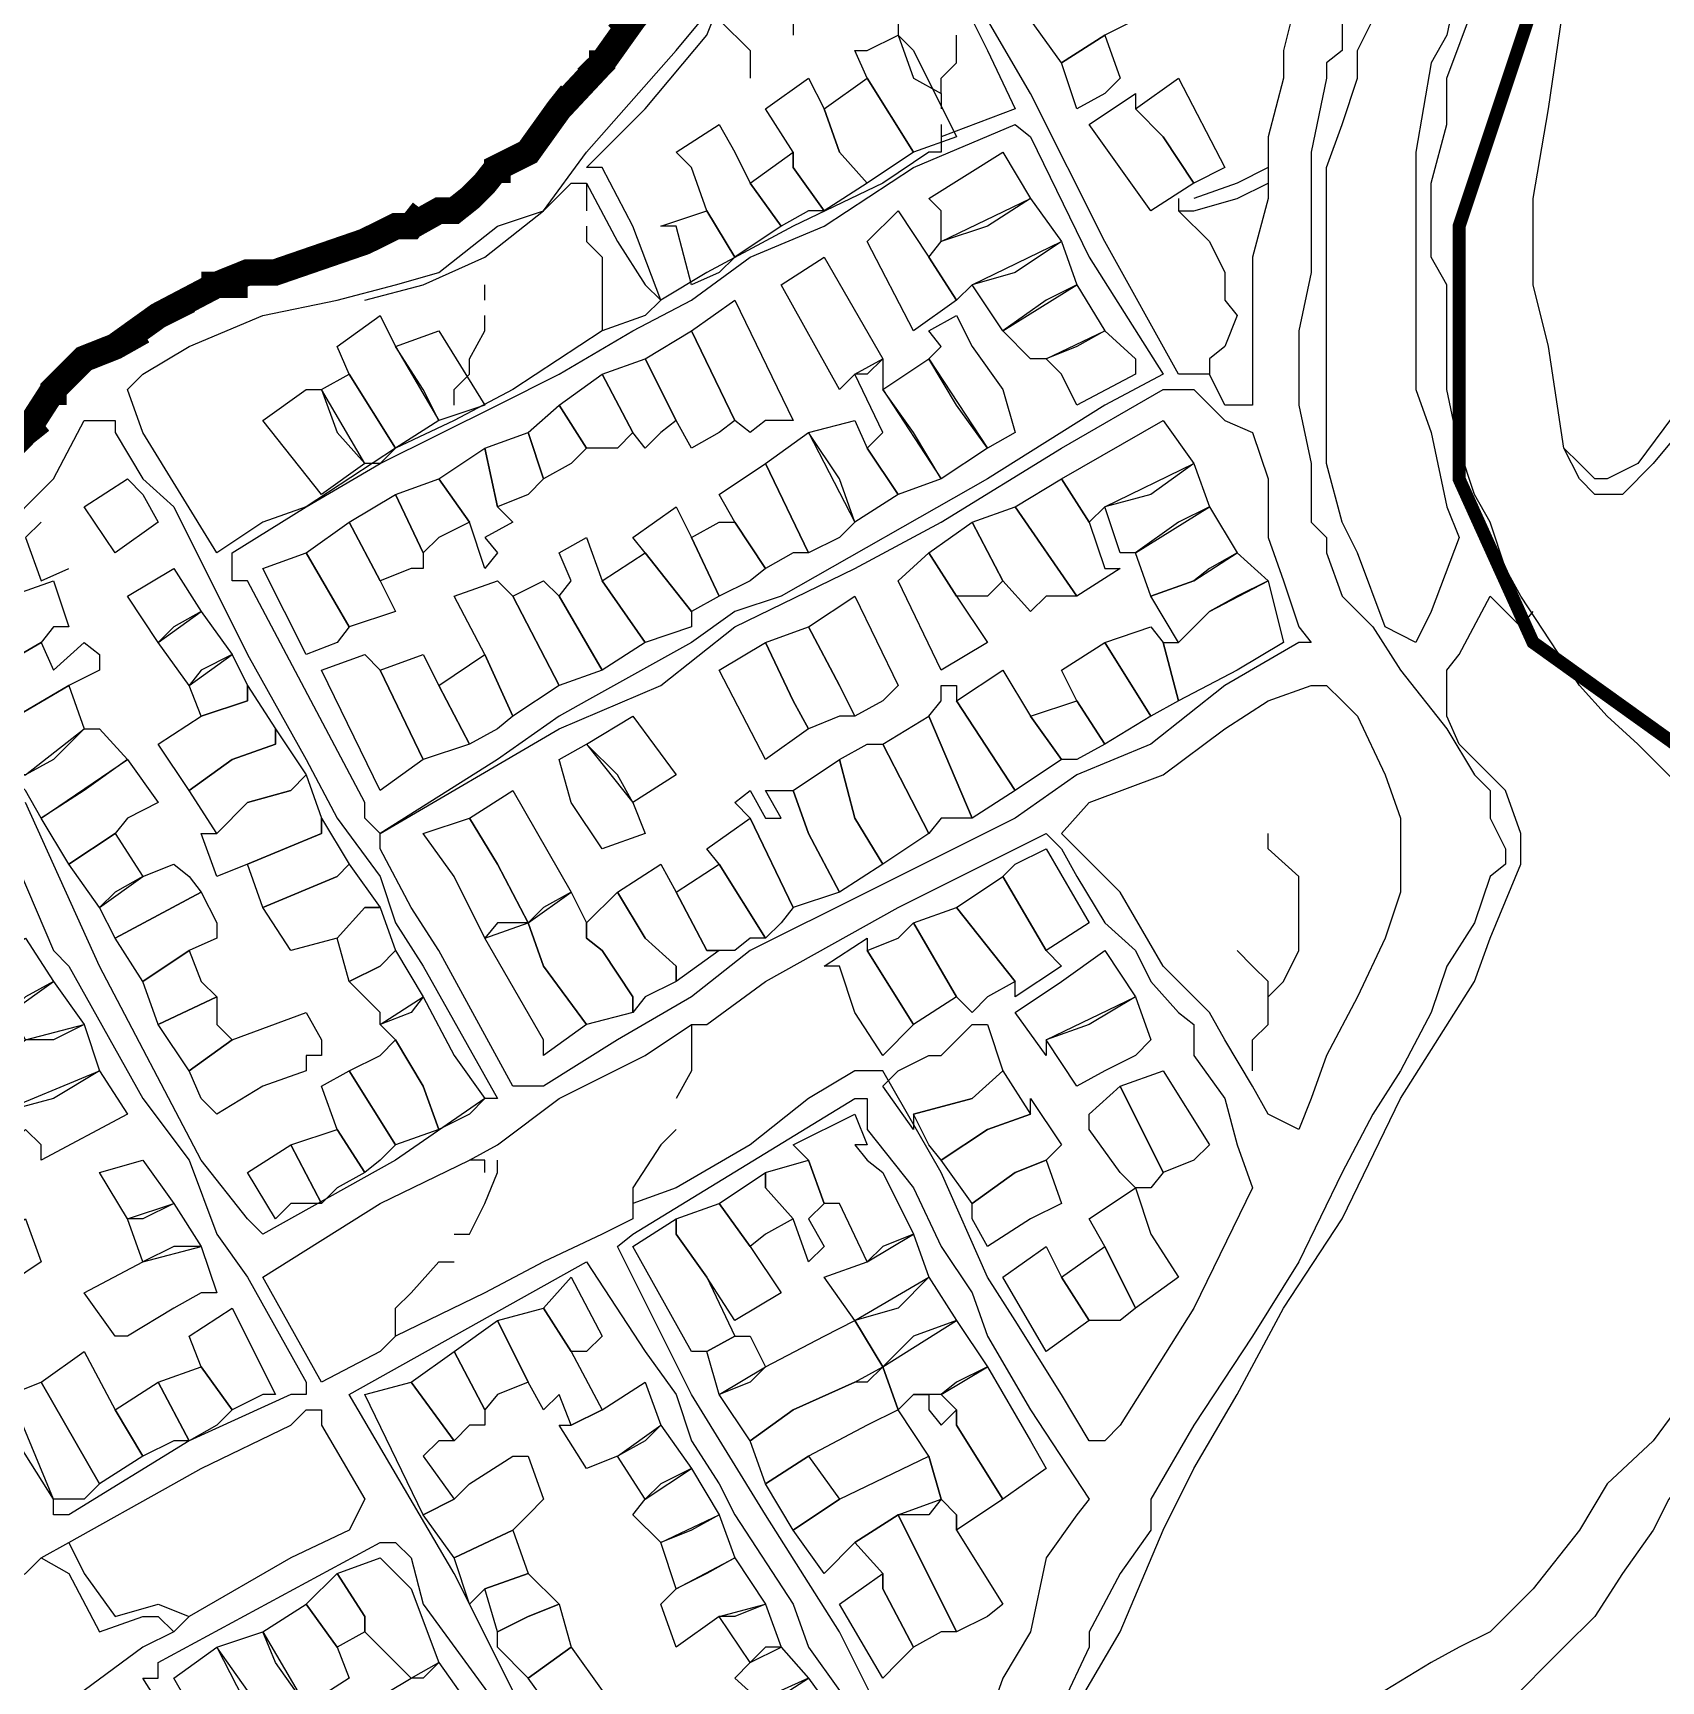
# Model space of a CAD drawing. Header units: millimetres. Extents: x -3588 to 75209, y -3737 to 38254.
# Drawn here: x 27689.1 to 27838.2, y 4965.9 to 5116.8 of the extents above; entities that cross this region are included whole.
import ezdxf

# ---------------------------------------------------------------- set-up
doc = ezdxf.new("R2010")
doc.units = ezdxf.units.MM
doc.layers.add('P', color=253, linetype='Continuous')

msp = doc.modelspace()

# ---------------------------------------------------------------- linework, layer by layer
at = {"layer": 'P'}
for points in [[(27818.612, 5108.424), (27818.612, 5112.665), (27821.141, 5119.434), (27823.973, 5124.812), (27826.502, 5131.581), (27829.335, 5136.942), (27830.743, 5141.183), (27832.151, 5143.712), (27833.288, 5147.953), (27834.696, 5153.314), (27834.696, 5157.267), (27834.696, 5160.084), (27834.696, 5165.461), (27834.696, 5170.822), (27834.696, 5177.592), (27834.696, 5180.409), (27834.696, 5182.953), (27833.288, 5182.953), (27827.926, 5182.953), (27826.502, 5182.953), (27825.382, 5181.833), (27825.382, 5180.409), (27826.502, 5168.278), (27826.502, 5162.628)], [(27827.926, 5109.848), (27829.335, 5119.434), (27830.743, 5124.812), (27833.288, 5131.581), (27836.104, 5138.351), (27840.057, 5145.136), (27844.298, 5150.498)], [(27751.989, 5119.434), (27754.805, 5121.979), (27760.167, 5128.749), (27761.591, 5130.173), (27760.167, 5124.812), (27758.758, 5119.434), (27758.758, 5116.618)], [(27775.13, 5118.026), (27776.538, 5115.209), (27779.083, 5109.848), (27772.313, 5107.304), (27772.313, 5105.895), (27771.177, 5105.895), (27766.952, 5103.063), (27758.758, 5099.11), (27750.852, 5094.885), (27746.628, 5092.34), (27745.203, 5090.932), (27741.266, 5089.523), (27733.072, 5084.162), (27727.711, 5081.33), (27722.35, 5078.785), (27714.156, 5073.424), (27710.203, 5072.015), (27705.978, 5069.199), (27699.193, 5080.209), (27697.784, 5084.162), (27699.193, 5085.571), (27703.433, 5088.099), (27710.203, 5090.932), (27716.989, 5092.34), (27722.35, 5093.748), (27726.303, 5094.885), (27731.664, 5099.11), (27735.889, 5100.534), (27739.842, 5105.895), (27748.036, 5115.209), (27754.805, 5123.387)], [(27805.057, 5120.859), (27803.649, 5115.209), (27803.649, 5112.665), (27802.24, 5107.304), (27802.24, 5104.487), (27802.24, 5103.063), (27802.24, 5101.654), (27800.816, 5096.293), (27800.816, 5090.932), (27800.816, 5086.979), (27800.816, 5082.738), (27798.287, 5082.738), (27796.863, 5085.571), (27794.047, 5085.571), (27787.277, 5097.701), (27780.491, 5111.256), (27776.538, 5118.026)], [(27790.094, 5118.026), (27787.277, 5116.618), (27783.324, 5114.073), (27780.491, 5118.026), (27785.853, 5120.859), (27788.685, 5121.979), (27791.502, 5119.434), (27790.094, 5118.026)], [(27819.732, 5121.979), (27818.612, 5116.618), (27817.188, 5114.073), (27815.78, 5105.895), (27815.78, 5094.885), (27815.78, 5090.932), (27815.78, 5084.162), (27817.188, 5080.209), (27818.612, 5073.424), (27819.732, 5070.607)], [(27746.628, 5092.34), (27744.083, 5099.11), (27741.266, 5104.487), (27739.842, 5104.487), (27745.203, 5109.848), (27750.852, 5116.618), (27751.989, 5119.434)], [(27809.01, 5119.434), (27809.01, 5115.209)], [(27744.083, 5118.026), (27741.266, 5114.073), (27737.313, 5109.848)], [(27751.989, 5118.026), (27754.805, 5115.209), (27754.805, 5114.073), (27754.805, 5112.665)], [(27768.361, 5118.026), (27768.361, 5116.618), (27769.769, 5112.665), (27772.313, 5111.256)], [(27819.732, 5070.607), (27817.188, 5063.837), (27815.78, 5061.005), (27812.963, 5062.413), (27810.418, 5069.199), (27809.01, 5072.015), (27807.602, 5077.377), (27807.602, 5082.738), (27807.602, 5090.932), (27807.602, 5097.701), (27807.602, 5104.487), (27809.01, 5108.424), (27810.418, 5112.665), (27810.418, 5115.209), (27811.827, 5118.026)], [(27765.528, 5115.209), (27768.361, 5116.618), (27769.769, 5115.209), (27773.722, 5107.304), (27769.769, 5105.895), (27765.528, 5112.665), (27764.408, 5115.209), (27765.528, 5115.209)], [(27772.313, 5111.256), (27772.313, 5112.665), (27773.722, 5114.073), (27773.722, 5116.618)], [(27787.277, 5111.256), (27784.732, 5109.848), (27783.324, 5114.073), (27787.277, 5116.618), (27788.685, 5112.665), (27787.277, 5111.256)], [(27809.01, 5115.209), (27807.602, 5114.073), (27807.602, 5112.665)], [(27762.999, 5105.895), (27765.528, 5103.063), (27761.591, 5100.534), (27758.758, 5104.487), (27758.758, 5105.895), (27756.214, 5109.848), (27760.167, 5112.665), (27761.591, 5109.848), (27762.999, 5105.895)], [(27762.999, 5105.895), (27761.591, 5109.848), (27765.528, 5112.665), (27769.769, 5105.895), (27765.528, 5103.063), (27762.999, 5105.895)], [(27792.638, 5107.304), (27790.094, 5109.848), (27794.047, 5112.665), (27798.287, 5104.487), (27795.455, 5103.063), (27792.638, 5107.304)], [(27807.602, 5112.665), (27806.177, 5105.895)], [(27772.313, 5111.256), (27772.313, 5109.848)], [(27792.638, 5107.304), (27795.455, 5103.063), (27791.502, 5100.534), (27785.853, 5108.424), (27790.094, 5111.256), (27790.094, 5109.848), (27792.638, 5107.304)], [(27737.313, 5109.848), (27734.481, 5105.895), (27731.664, 5104.487), (27730.528, 5103.063)], [(27826.502, 5101.654), (27827.926, 5109.848)], [(27780.491, 5107.304), (27785.853, 5096.293), (27792.638, 5085.571), (27787.277, 5082.738), (27776.538, 5075.968), (27757.638, 5065.246), (27753.397, 5063.837), (27749.444, 5061.005), (27739.842, 5055.644), (27737.313, 5054.235), (27731.664, 5050.282), (27720.942, 5043.513), (27719.517, 5044.921), (27719.517, 5046.329), (27708.795, 5066.654), (27707.386, 5066.654), (27707.386, 5067.774), (27707.386, 5069.199), (27714.156, 5073.424), (27720.942, 5077.377), (27731.664, 5082.738), (27737.313, 5085.571), (27744.083, 5089.523), (27749.444, 5092.34), (27754.805, 5096.293), (27761.591, 5099.11), (27769.769, 5104.487), (27779.083, 5108.424), (27780.491, 5107.304)], [(27754.805, 5103.063), (27757.638, 5099.11), (27753.397, 5096.293), (27750.852, 5100.534), (27749.444, 5104.487), (27748.036, 5105.895), (27751.989, 5108.424), (27753.397, 5105.895), (27754.805, 5103.063)], [(27772.313, 5108.424), (27772.313, 5107.304), (27772.313, 5105.895)], [(27817.188, 5096.293), (27817.188, 5099.11), (27817.188, 5103.063), (27818.612, 5108.424)], [(27760.167, 5100.534), (27757.638, 5099.11), (27754.805, 5103.063), (27758.758, 5105.895), (27758.758, 5104.487), (27761.591, 5100.534), (27760.167, 5100.534)], [(27776.538, 5099.11), (27772.313, 5097.701), (27772.313, 5099.11), (27772.313, 5100.534), (27771.177, 5101.654), (27777.963, 5105.895), (27780.491, 5101.654), (27776.538, 5099.11)], [(27806.177, 5105.895), (27806.177, 5104.487), (27806.177, 5100.534)], [(27802.24, 5104.487), (27799.408, 5103.063), (27795.455, 5101.654)], [(27719.517, 5092.34), (27724.878, 5093.748), (27730.528, 5096.293), (27735.889, 5100.534), (27738.434, 5103.063), (27739.842, 5103.063)], [(27730.528, 5103.063), (27729.119, 5101.654)], [(27739.842, 5103.063), (27739.842, 5101.654), (27739.842, 5100.534)], [(27739.842, 5103.063), (27742.675, 5097.701), (27745.203, 5093.748), (27746.628, 5092.34)], [(27794.047, 5100.534), (27795.455, 5100.534), (27799.408, 5101.654), (27802.24, 5103.063)], [(27729.119, 5101.654), (27727.711, 5100.534)], [(27779.083, 5094.885), (27775.13, 5093.748), (27773.722, 5092.34), (27771.177, 5096.293), (27772.313, 5097.701), (27780.491, 5101.654), (27783.324, 5097.701), (27779.083, 5094.885)], [(27794.047, 5101.654), (27794.047, 5100.534)], [(27829.335, 5078.785), (27827.926, 5088.099), (27826.502, 5093.748), (27826.502, 5101.654)], [(27727.711, 5100.534), (27726.303, 5100.534), (27723.758, 5099.11)], [(27751.989, 5094.885), (27749.444, 5093.748), (27748.036, 5099.11), (27746.628, 5099.11), (27750.852, 5100.534), (27753.397, 5096.293), (27751.989, 5094.885)], [(27771.177, 5096.293), (27773.722, 5092.34), (27769.769, 5089.523), (27765.528, 5097.701), (27768.361, 5100.534), (27771.177, 5096.293)], [(27794.047, 5100.534), (27796.863, 5097.701), (27798.287, 5094.885), (27798.287, 5092.34), (27799.408, 5090.932), (27798.287, 5088.099), (27796.863, 5086.979), (27796.863, 5085.571)], [(27806.177, 5100.534), (27806.177, 5094.885)], [(27723.758, 5099.11), (27722.35, 5099.11), (27719.517, 5097.701)], [(27739.842, 5099.11), (27739.842, 5097.701), (27741.266, 5096.293), (27741.266, 5094.885), (27741.266, 5092.34), (27741.266, 5089.523)], [(27719.517, 5097.701), (27711.339, 5094.885)], [(27781.916, 5092.34), (27777.963, 5089.523), (27775.13, 5093.748), (27783.324, 5097.701), (27784.732, 5093.748), (27781.916, 5092.34)], [(27765.528, 5085.571), (27764.408, 5085.571), (27762.999, 5084.162), (27757.638, 5093.748), (27761.591, 5096.293), (27766.952, 5086.979), (27765.528, 5085.571)], [(27819.732, 5078.785), (27818.612, 5084.162), (27818.612, 5093.748), (27817.188, 5096.293)], [(27705.978, 5093.748), (27700.617, 5090.932), (27696.664, 5088.099), (27693.831, 5086.979), (27691.015, 5084.162)], [(27708.795, 5094.885), (27705.978, 5093.748)], [(27711.339, 5094.885), (27708.795, 5094.885)], [(27730.528, 5092.34), (27730.528, 5093.748)], [(27784.732, 5088.099), (27781.916, 5086.979), (27780.491, 5086.979), (27777.963, 5089.523), (27784.732, 5093.748), (27787.277, 5089.523), (27784.732, 5088.099)], [(27806.177, 5094.885), (27805.057, 5089.523)], [(27756.214, 5081.33), (27754.805, 5080.209), (27753.397, 5081.33), (27749.444, 5089.523), (27753.397, 5092.34), (27758.758, 5081.33), (27756.214, 5081.33)], [(27722.35, 5088.099), (27726.303, 5081.33), (27722.35, 5078.785), (27718.109, 5085.571), (27716.989, 5088.099), (27720.942, 5090.932), (27722.35, 5088.099)], [(27727.711, 5082.738), (27727.711, 5084.162), (27729.119, 5085.571), (27729.119, 5086.979), (27730.528, 5089.523), (27730.528, 5090.932)], [(27773.722, 5082.738), (27771.177, 5086.979), (27772.313, 5088.099), (27771.177, 5089.523), (27773.722, 5090.932), (27775.13, 5088.099), (27777.963, 5084.162), (27779.083, 5080.209), (27776.538, 5078.785), (27773.722, 5082.738)], [(27724.878, 5084.162), (27722.35, 5088.099), (27726.303, 5089.523), (27730.528, 5082.738), (27726.303, 5081.33), (27724.878, 5084.162)], [(27751.989, 5080.209), (27749.444, 5078.785), (27748.036, 5081.33), (27745.203, 5086.979), (27749.444, 5089.523), (27753.397, 5081.33), (27751.989, 5080.209)], [(27783.324, 5085.571), (27781.916, 5086.979), (27787.277, 5089.523), (27790.094, 5086.979), (27790.094, 5085.571), (27784.732, 5082.738), (27783.324, 5085.571)], [(27805.057, 5089.523), (27805.057, 5086.979), (27805.057, 5082.738)], [(27746.628, 5080.209), (27745.203, 5078.785), (27744.083, 5080.209), (27741.266, 5085.571), (27745.203, 5086.979), (27748.036, 5081.33), (27746.628, 5080.209)], [(27766.952, 5084.162), (27772.313, 5075.968), (27768.361, 5074.56), (27765.528, 5078.785), (27766.952, 5080.209), (27764.408, 5085.571), (27766.952, 5086.979), (27766.952, 5084.162)], [(27769.769, 5080.209), (27766.952, 5084.162), (27771.177, 5086.979), (27776.538, 5078.785), (27772.313, 5075.968), (27769.769, 5080.209)], [(27844.298, 5086.979), (27840.057, 5082.738), (27836.104, 5077.377), (27833.288, 5075.968), (27832.151, 5075.968), (27830.743, 5077.377), (27829.335, 5078.785)], [(27720.942, 5077.377), (27719.517, 5077.377), (27715.564, 5084.162), (27718.109, 5085.571), (27722.35, 5078.785), (27720.942, 5077.377)], [(27742.675, 5078.785), (27739.842, 5078.785), (27737.313, 5082.738), (27741.266, 5085.571), (27744.083, 5080.209), (27742.675, 5078.785)], [(27844.298, 5085.571), (27837.513, 5077.377)], [(27691.015, 5084.162), (27688.47, 5080.209), (27687.062, 5078.785)], [(27716.989, 5080.209), (27719.517, 5077.377), (27715.564, 5074.56), (27710.203, 5081.33), (27714.156, 5084.162), (27715.564, 5084.162), (27716.989, 5080.209)], [(27798.287, 5081.33), (27800.816, 5080.209), (27802.24, 5075.968), (27802.24, 5070.607), (27803.649, 5066.654), (27805.057, 5062.413), (27806.177, 5061.005), (27805.057, 5061.005), (27798.287, 5057.052), (27791.502, 5051.691), (27784.732, 5048.874), (27779.083, 5044.921), (27765.528, 5038.136), (27754.805, 5032.774), (27749.444, 5028.549), (27742.675, 5024.596), (27735.889, 5020.355), (27734.481, 5020.355), (27733.072, 5020.355), (27726.303, 5032.774), (27723.758, 5036.727), (27720.942, 5042.088), (27720.942, 5043.513), (27737.313, 5053.099), (27746.628, 5057.052), (27753.397, 5062.413), (27764.408, 5067.774), (27772.313, 5072.015), (27783.324, 5078.785), (27792.638, 5084.162), (27795.455, 5084.162), (27798.287, 5081.33)], [(27738.434, 5077.377), (27735.889, 5075.968), (27734.481, 5080.209), (27737.313, 5082.738), (27739.842, 5078.785), (27738.434, 5077.377)], [(27805.057, 5082.738), (27806.177, 5077.377)], [(27685.653, 5070.607), (27691.015, 5075.968), (27693.831, 5081.33), (27695.24, 5081.33), (27696.664, 5081.33), (27696.664, 5080.209), (27699.193, 5075.968)], [(27734.481, 5074.56), (27731.664, 5073.424), (27730.528, 5078.785), (27734.481, 5080.209), (27735.889, 5075.968), (27734.481, 5074.56)], [(27762.999, 5070.607), (27760.167, 5069.199), (27756.214, 5077.377), (27760.167, 5080.209), (27764.408, 5072.015), (27762.999, 5070.607)], [(27762.999, 5075.968), (27760.167, 5080.209), (27764.408, 5081.33), (27765.528, 5078.785), (27768.361, 5074.56), (27764.408, 5072.015), (27762.999, 5075.968)], [(27791.502, 5074.56), (27787.277, 5073.424), (27785.853, 5072.015), (27783.324, 5075.968), (27792.638, 5081.33), (27795.455, 5077.377), (27791.502, 5074.56)], [(27731.664, 5073.424), (27733.072, 5072.015), (27730.528, 5070.607), (27731.664, 5069.199), (27730.528, 5067.774), (27729.119, 5072.015), (27726.303, 5075.968), (27730.528, 5078.785), (27731.664, 5073.424)], [(27822.565, 5072.015), (27821.141, 5074.56), (27819.732, 5078.785)], [(27830.743, 5075.968), (27829.335, 5078.785)], [(27758.758, 5069.199), (27756.214, 5067.774), (27753.397, 5072.015), (27751.989, 5074.56), (27756.214, 5077.377), (27760.167, 5069.199), (27758.758, 5069.199)], [(27794.047, 5072.015), (27790.094, 5069.199), (27788.685, 5069.199), (27787.277, 5073.424), (27795.455, 5077.377), (27796.863, 5073.424), (27794.047, 5072.015)], [(27806.177, 5077.377), (27806.177, 5074.56)], [(27837.513, 5077.377), (27834.696, 5074.56), (27832.151, 5074.56), (27830.743, 5075.968)], [(27699.193, 5075.968), (27702.025, 5073.424), (27708.795, 5059.885), (27714.156, 5050.282), (27716.989, 5044.921), (27720.942, 5039.56), (27722.35, 5035.319), (27724.878, 5031.366), (27731.664, 5019.235), (27730.528, 5019.235), (27722.35, 5013.586), (27710.203, 5006.8), (27708.795, 5008.225), (27704.554, 5013.586), (27695.24, 5031.366), (27688.47, 5046.329)], [(27699.193, 5074.56), (27700.617, 5072.015), (27696.664, 5069.199), (27693.831, 5073.424), (27697.784, 5075.968), (27699.193, 5074.56)], [(27726.303, 5070.607), (27724.878, 5069.199), (27722.35, 5074.56), (27726.303, 5075.968), (27729.119, 5072.015), (27726.303, 5070.607)], [(27785.853, 5072.015), (27787.277, 5067.774), (27788.685, 5067.774), (27784.732, 5065.246), (27779.083, 5073.424), (27783.324, 5075.968), (27785.853, 5072.015)], [(27723.758, 5067.774), (27720.942, 5066.654), (27718.109, 5072.015), (27722.35, 5074.56), (27724.878, 5069.199), (27724.878, 5067.774), (27723.758, 5067.774)], [(27806.177, 5074.56), (27806.177, 5072.015), (27807.602, 5070.607)], [(27749.444, 5070.607), (27751.989, 5065.246), (27749.444, 5063.837), (27745.203, 5069.199), (27744.083, 5070.607), (27748.036, 5073.424), (27749.444, 5070.607)], [(27781.916, 5065.246), (27780.491, 5063.837), (27777.963, 5066.654), (27775.13, 5072.015), (27779.083, 5073.424), (27784.732, 5065.246), (27781.916, 5065.246)], [(27796.863, 5067.774), (27795.455, 5066.654), (27791.502, 5065.246), (27790.094, 5069.199), (27796.863, 5073.424), (27799.408, 5069.199), (27796.863, 5067.774)], [(27689.878, 5072.015), (27688.47, 5070.607), (27689.878, 5066.654), (27692.423, 5067.774)], [(27720.942, 5066.654), (27722.35, 5063.837), (27718.109, 5062.413), (27714.156, 5069.199), (27718.109, 5072.015), (27720.942, 5066.654)], [(27754.805, 5066.654), (27751.989, 5065.246), (27749.444, 5070.607), (27751.989, 5072.015), (27753.397, 5072.015), (27756.214, 5067.774), (27754.805, 5066.654)], [(27776.538, 5065.246), (27773.722, 5065.246), (27771.177, 5069.199), (27775.13, 5072.015), (27777.963, 5066.654), (27776.538, 5065.246)], [(27833.288, 5054.235), (27830.743, 5057.052), (27825.382, 5065.246), (27823.973, 5067.774), (27822.565, 5072.015)], [(27741.266, 5066.654), (27745.203, 5061.005), (27741.266, 5058.46), (27737.313, 5065.246), (27738.434, 5066.654), (27737.313, 5069.199), (27739.842, 5070.607), (27741.266, 5066.654)], [(27807.602, 5070.607), (27807.602, 5069.199), (27809.01, 5065.246)], [(27716.989, 5061.005), (27714.156, 5059.885), (27710.203, 5067.774), (27714.156, 5069.199), (27718.109, 5062.413), (27716.989, 5061.005)], [(27745.203, 5061.005), (27741.266, 5066.654), (27745.203, 5069.199), (27749.444, 5063.837), (27749.444, 5062.413), (27745.203, 5061.005)], [(27773.722, 5065.246), (27776.538, 5061.005), (27772.313, 5058.46), (27768.361, 5066.654), (27771.177, 5069.199), (27773.722, 5065.246)], [(27799.408, 5065.246), (27796.863, 5063.837), (27794.047, 5061.005), (27791.502, 5065.246), (27795.455, 5066.654), (27799.408, 5069.199), (27802.24, 5066.654), (27799.408, 5065.246)], [(27691.015, 5062.413), (27689.878, 5061.005), (27683.109, 5057.052), (27680.292, 5061.005), (27681.7, 5061.005), (27687.062, 5065.246), (27691.015, 5066.654), (27692.423, 5062.413), (27691.015, 5062.413)], [(27702.025, 5062.413), (27700.617, 5061.005), (27697.784, 5065.246), (27702.025, 5067.774), (27704.554, 5063.837), (27702.025, 5062.413)], [(27733.072, 5065.246), (27737.313, 5057.052), (27733.072, 5054.235), (27730.528, 5059.885), (27727.711, 5065.246), (27731.664, 5066.654), (27733.072, 5065.246)], [(27737.313, 5065.246), (27741.266, 5058.46), (27737.313, 5057.052), (27733.072, 5065.246), (27735.889, 5066.654), (27737.313, 5065.246)], [(27796.863, 5063.837), (27802.24, 5066.654), (27803.649, 5061.005), (27799.408, 5058.46), (27794.047, 5055.644), (27792.638, 5061.005), (27794.047, 5061.005), (27796.863, 5063.837)], [(27766.952, 5055.644), (27764.408, 5054.235), (27762.999, 5057.052), (27760.167, 5062.413), (27764.408, 5065.246), (27768.361, 5057.052), (27766.952, 5055.644)], [(27784.732, 4963.622), (27788.685, 4970.392), (27792.638, 4979.706), (27795.455, 4985.355), (27799.408, 4992.125), (27803.649, 5000.031), (27809.01, 5008.225), (27814.371, 5019.235), (27821.141, 5029.958), (27822.565, 5033.911), (27825.382, 5040.68), (27825.382, 5043.513), (27823.973, 5047.45), (27819.732, 5051.691), (27818.612, 5054.235), (27818.612, 5055.644), (27818.612, 5057.052), (27818.612, 5058.46), (27819.732, 5059.885), (27822.565, 5065.246), (27825.382, 5062.413), (27826.502, 5063.837)], [(27809.01, 5065.246), (27811.827, 5062.413), (27814.371, 5058.46), (27818.612, 5053.099), (27821.141, 5048.874), (27822.565, 5047.45), (27822.565, 5044.921)], [(27704.554, 5058.46), (27703.433, 5057.052), (27700.617, 5061.005), (27704.554, 5063.837), (27707.386, 5059.885), (27704.554, 5058.46)], [(27762.999, 5054.235), (27760.167, 5053.099), (27758.758, 5055.644), (27756.214, 5061.005), (27760.167, 5062.413), (27762.999, 5057.052), (27764.408, 5054.235), (27762.999, 5054.235)], [(27792.638, 5061.005), (27794.047, 5055.644), (27791.502, 5054.235), (27787.277, 5061.005), (27791.502, 5062.413), (27792.638, 5061.005)], [(27695.24, 5059.885), (27695.24, 5058.46), (27692.423, 5057.052), (27685.653, 5053.099), (27683.109, 5057.052), (27689.878, 5061.005), (27691.015, 5058.46), (27693.831, 5061.005), (27695.24, 5059.885)], [(27758.758, 5055.644), (27760.167, 5053.099), (27756.214, 5050.282), (27751.989, 5058.46), (27756.214, 5061.005), (27758.758, 5055.644)], [(27787.277, 5061.005), (27791.502, 5054.235), (27787.277, 5051.691), (27784.732, 5055.644), (27783.324, 5058.46), (27787.277, 5061.005)], [(27708.795, 5057.052), (27708.795, 5055.644), (27704.554, 5054.235), (27703.433, 5057.052), (27707.386, 5059.885), (27708.795, 5057.052)], [(27720.942, 5058.46), (27724.878, 5050.282), (27720.942, 5047.45), (27715.564, 5058.46), (27719.517, 5059.885), (27720.942, 5058.46)], [(27726.303, 5057.052), (27729.119, 5051.691), (27724.878, 5050.282), (27720.942, 5058.46), (27724.878, 5059.885), (27726.303, 5057.052)], [(27731.664, 5053.099), (27729.119, 5051.691), (27726.303, 5057.052), (27730.528, 5059.885), (27733.072, 5054.235), (27731.664, 5053.099)], [(27780.491, 5054.235), (27783.324, 5050.282), (27779.083, 5047.45), (27773.722, 5055.644), (27777.963, 5058.46), (27780.491, 5054.235)], [(27691.015, 5050.282), (27688.47, 5048.874), (27687.062, 5048.874), (27685.653, 5053.099), (27692.423, 5057.052), (27693.831, 5053.099), (27691.015, 5050.282)], [(27711.339, 5051.691), (27707.386, 5050.282), (27703.433, 5047.45), (27700.617, 5051.691), (27704.554, 5054.235), (27708.795, 5055.644), (27708.795, 5057.052), (27711.339, 5053.099), (27711.339, 5051.691)], [(27773.722, 5055.644), (27779.083, 5047.45), (27775.13, 5044.921), (27771.177, 5054.235), (27772.313, 5055.644), (27772.313, 5057.052), (27773.722, 5057.052), (27773.722, 5055.644)], [(27802.24, 5055.644), (27806.177, 5057.052), (27807.602, 5057.052), (27809.01, 5055.644), (27810.418, 5054.235), (27812.963, 5048.874), (27814.371, 5044.921), (27814.371, 5040.68), (27814.371, 5038.136), (27812.963, 5033.911), (27810.418, 5028.549), (27807.602, 5023.188), (27806.177, 5019.235), (27805.057, 5016.402), (27802.24, 5017.811), (27800.816, 5020.355), (27798.287, 5024.596), (27796.863, 5027.125), (27792.638, 5031.366), (27788.685, 5038.136), (27783.324, 5043.513), (27785.853, 5046.329), (27792.638, 5048.874), (27798.287, 5053.099), (27802.24, 5055.644)], [(27784.732, 5050.282), (27783.324, 5050.282), (27780.491, 5054.235), (27784.732, 5055.644), (27787.277, 5051.691), (27784.732, 5050.282)], [(27693.831, 5047.45), (27689.878, 5044.921), (27688.47, 5047.45), (27687.062, 5048.874), (27688.47, 5048.874), (27693.831, 5053.099), (27695.24, 5053.099), (27697.784, 5050.282), (27693.831, 5047.45)], [(27712.748, 5047.45), (27708.795, 5046.329), (27705.978, 5043.513), (27703.433, 5047.45), (27707.386, 5050.282), (27711.339, 5051.691), (27711.339, 5053.099), (27714.156, 5048.874), (27712.748, 5047.45)], [(27742.675, 5048.874), (27739.842, 5051.691), (27744.083, 5054.235), (27748.036, 5048.874), (27744.083, 5046.329), (27742.675, 5048.874)], [(27772.313, 5044.921), (27771.177, 5043.513), (27766.952, 5051.691), (27771.177, 5054.235), (27775.13, 5044.921), (27772.313, 5044.921)], [(27844.298, 5043.513), (27836.104, 5051.691), (27833.288, 5054.235)], [(27738.434, 5046.329), (27737.313, 5050.282), (27739.842, 5051.691), (27744.083, 5046.329), (27745.203, 5043.513), (27741.266, 5042.088), (27738.434, 5046.329)], [(27766.952, 5051.691), (27771.177, 5043.513), (27766.952, 5040.68), (27764.408, 5044.921), (27762.999, 5050.282), (27765.528, 5051.691), (27766.952, 5051.691)], [(27697.784, 5044.921), (27696.664, 5043.513), (27692.423, 5040.68), (27689.878, 5044.921), (27697.784, 5050.282), (27700.617, 5046.329), (27697.784, 5044.921)], [(27760.167, 5043.513), (27758.758, 5047.45), (27762.999, 5050.282), (27764.408, 5044.921), (27766.952, 5040.68), (27762.999, 5038.136), (27760.167, 5043.513)], [(27715.564, 5044.921), (27715.564, 5043.513), (27708.795, 5040.68), (27705.978, 5039.56), (27704.554, 5043.513), (27705.978, 5043.513), (27708.795, 5046.329), (27712.748, 5047.45), (27714.156, 5048.874), (27715.564, 5044.921)], [(27735.889, 5036.727), (27734.481, 5035.319), (27731.664, 5040.68), (27729.119, 5044.921), (27733.072, 5047.45), (27738.434, 5038.136), (27735.889, 5036.727)], [(27758.758, 5047.45), (27760.167, 5043.513), (27762.999, 5038.136), (27758.758, 5036.727), (27754.805, 5044.921), (27753.397, 5046.329), (27754.805, 5047.45), (27756.214, 5044.921), (27757.638, 5044.921), (27756.214, 5047.45), (27757.638, 5047.45), (27758.758, 5047.45)], [(27718.109, 5040.68), (27716.989, 5039.56), (27710.203, 5036.727), (27708.795, 5040.68), (27715.564, 5043.513), (27715.564, 5044.921), (27718.109, 5040.68)], [(27731.664, 5035.319), (27730.528, 5033.911), (27727.711, 5039.56), (27724.878, 5043.513), (27729.119, 5044.921), (27731.664, 5040.68), (27734.481, 5035.319), (27731.664, 5035.319)], [(27757.638, 5035.319), (27756.214, 5033.911), (27751.989, 5040.68), (27750.852, 5042.088), (27754.805, 5044.921), (27758.758, 5036.727), (27757.638, 5035.319)], [(27822.565, 5044.921), (27823.973, 5042.088), (27823.973, 5040.68), (27822.565, 5039.56)], [(27696.664, 5038.136), (27695.24, 5036.727), (27692.423, 5040.68), (27696.664, 5043.513), (27699.193, 5039.56), (27696.664, 5038.136)], [(27783.324, 5042.088), (27784.732, 5039.56), (27787.277, 5035.319), (27790.094, 5032.774), (27791.502, 5029.958), (27794.047, 5027.125), (27795.455, 5026.005), (27795.455, 5023.188), (27798.287, 5019.235), (27799.408, 5014.994), (27800.816, 5011.041), (27795.455, 5000.031), (27788.685, 4989.308), (27787.277, 4987.9), (27785.853, 4987.9), (27783.324, 4992.125), (27779.083, 4998.91), (27776.538, 5002.863), (27772.313, 5012.45), (27766.952, 5021.764), (27764.408, 5021.764), (27760.167, 5019.235), (27754.805, 5014.994), (27748.036, 5011.041), (27744.083, 5009.633), (27744.083, 5008.225), (27741.266, 5006.8), (27735.889, 5004.272), (27730.528, 5001.439), (27722.35, 4997.486), (27720.942, 4996.078), (27715.564, 4993.261), (27710.203, 5002.863), (27720.942, 5009.633), (27729.119, 5013.586), (27731.664, 5014.994), (27737.313, 5019.235), (27745.203, 5023.188), (27749.444, 5026.005), (27750.852, 5026.005), (27756.214, 5029.958), (27768.361, 5036.727), (27781.916, 5043.513), (27783.324, 5042.088)], [(27802.24, 5028.549), (27803.649, 5029.958), (27805.057, 5032.774), (27805.057, 5035.319), (27805.057, 5036.727), (27805.057, 5038.136), (27805.057, 5039.56), (27802.24, 5042.088), (27802.24, 5043.513)], [(27687.062, 5042.088), (27691.015, 5032.774), (27692.423, 5031.366), (27699.193, 5019.235), (27703.433, 5013.586), (27705.978, 5006.8), (27708.795, 5002.863), (27714.156, 4993.261), (27714.156, 4992.125), (27712.748, 4992.125), (27703.433, 4987.9), (27692.423, 4981.114), (27691.015, 4981.114), (27691.015, 4982.539), (27684.229, 4993.261)], [(27703.433, 5039.56), (27704.554, 5038.136), (27696.664, 5033.911), (27695.24, 5036.727), (27699.193, 5039.56), (27702.025, 5040.68), (27703.433, 5039.56)], [(27719.517, 5036.727), (27716.989, 5033.911), (27712.748, 5032.774), (27710.203, 5036.727), (27716.989, 5039.56), (27718.109, 5040.68), (27720.942, 5036.727), (27719.517, 5036.727)], [(27748.036, 5038.136), (27750.852, 5032.774), (27751.989, 5032.774), (27748.036, 5029.958), (27748.036, 5031.366), (27745.203, 5033.911), (27742.675, 5038.136), (27746.628, 5040.68), (27748.036, 5038.136)], [(27754.805, 5033.911), (27753.397, 5032.774), (27751.989, 5032.774), (27750.852, 5032.774), (27748.036, 5038.136), (27751.989, 5040.68), (27756.214, 5033.911), (27754.805, 5033.911)], [(27779.083, 5040.68), (27781.916, 5042.088), (27785.853, 5035.319), (27781.916, 5032.774), (27777.963, 5039.56), (27779.083, 5040.68)], [(27781.916, 5032.774), (27783.324, 5031.366), (27779.083, 5028.549), (27779.083, 5029.958), (27773.722, 5036.727), (27777.963, 5039.56), (27781.916, 5032.774)], [(27822.565, 5039.56), (27821.141, 5035.319)], [(27705.978, 5035.319), (27705.978, 5033.911), (27703.433, 5032.774), (27699.193, 5029.958), (27696.664, 5033.911), (27704.554, 5038.136), (27705.978, 5035.319)], [(27735.889, 5031.366), (27734.481, 5035.319), (27738.434, 5038.136), (27739.842, 5035.319), (27739.842, 5033.911), (27741.266, 5032.774), (27744.083, 5028.549), (27744.083, 5027.125), (27739.842, 5026.005), (27735.889, 5031.366)], [(27745.203, 5028.549), (27744.083, 5027.125), (27744.083, 5028.549), (27741.266, 5032.774), (27739.842, 5033.911), (27739.842, 5035.319), (27742.675, 5038.136), (27745.203, 5033.911), (27748.036, 5031.366), (27748.036, 5029.958), (27745.203, 5028.549)], [(27722.35, 5032.774), (27720.942, 5031.366), (27718.109, 5029.958), (27716.989, 5033.911), (27719.517, 5036.727), (27720.942, 5036.727), (27722.35, 5032.774)], [(27776.538, 5028.549), (27775.13, 5027.125), (27773.722, 5028.549), (27769.769, 5035.319), (27773.722, 5036.727), (27779.083, 5029.958), (27776.538, 5028.549)], [(27735.889, 5031.366), (27739.842, 5026.005), (27735.889, 5023.188), (27735.889, 5024.596), (27730.528, 5033.911), (27734.481, 5035.319), (27735.889, 5031.366)], [(27768.361, 5033.911), (27769.769, 5035.319), (27773.722, 5028.549), (27769.769, 5026.005), (27765.528, 5032.774), (27768.361, 5033.911)], [(27821.141, 5035.319), (27818.612, 5031.366)], [(27688.47, 5028.549), (27687.062, 5027.125), (27683.109, 5026.005), (27681.7, 5028.549), (27680.292, 5027.125), (27678.868, 5028.549), (27681.7, 5029.958), (27688.47, 5033.911), (27691.015, 5029.958), (27688.47, 5028.549)], [(27764.408, 5027.125), (27762.999, 5031.366), (27761.591, 5031.366), (27765.528, 5033.911), (27765.528, 5032.774), (27769.769, 5026.005), (27766.952, 5023.188), (27764.408, 5027.125)], [(27704.554, 5029.958), (27705.978, 5028.549), (27700.617, 5026.005), (27699.193, 5029.958), (27703.433, 5032.774), (27704.554, 5029.958)], [(27723.758, 5027.125), (27720.942, 5026.005), (27720.942, 5027.125), (27718.109, 5029.958), (27720.942, 5031.366), (27722.35, 5032.774), (27724.878, 5028.549), (27723.758, 5027.125)], [(27785.853, 5026.005), (27781.916, 5024.596), (27781.916, 5023.188), (27779.083, 5027.125), (27783.324, 5029.958), (27787.277, 5032.774), (27790.094, 5028.549), (27785.853, 5026.005)], [(27802.24, 5028.549), (27802.24, 5029.958), (27800.816, 5031.366), (27799.408, 5032.774)], [(27818.612, 5031.366), (27817.188, 5027.125)], [(27691.015, 5024.596), (27688.47, 5024.596), (27687.062, 5027.125), (27691.015, 5029.958), (27693.831, 5026.005), (27691.015, 5024.596)], [(27705.978, 5026.005), (27707.386, 5024.596), (27703.433, 5021.764), (27700.617, 5026.005), (27705.978, 5028.549), (27705.978, 5026.005)], [(27714.156, 5023.188), (27714.156, 5021.764), (27710.203, 5020.355), (27705.978, 5017.811), (27704.554, 5019.235), (27703.433, 5021.764), (27707.386, 5024.596), (27714.156, 5027.125), (27715.564, 5024.596), (27715.564, 5023.188), (27714.156, 5023.188)], [(27729.119, 5017.811), (27726.303, 5016.402), (27724.878, 5020.355), (27722.35, 5024.596), (27720.942, 5026.005), (27724.878, 5028.549), (27727.711, 5023.188), (27730.528, 5019.235), (27729.119, 5017.811)], [(27790.094, 5023.188), (27787.277, 5021.764), (27784.732, 5020.355), (27781.916, 5024.596), (27790.094, 5028.549), (27791.502, 5024.596), (27790.094, 5023.188)], [(27800.816, 5021.764), (27800.816, 5023.188), (27800.816, 5024.596), (27802.24, 5026.005), (27802.24, 5028.549)], [(27817.188, 5027.125), (27814.371, 5021.764)], [(27691.015, 5019.235), (27685.653, 5017.811), (27683.109, 5020.355), (27688.47, 5024.596), (27693.831, 5026.005), (27695.24, 5021.764), (27691.015, 5019.235)], [(27749.444, 5026.005), (27749.444, 5024.596), (27749.444, 5021.764), (27748.036, 5019.235)], [(27769.769, 5017.811), (27769.769, 5016.402), (27766.952, 5020.355), (27768.361, 5021.764), (27771.177, 5023.188), (27772.313, 5023.188), (27775.13, 5026.005), (27776.538, 5026.005), (27777.963, 5021.764), (27775.13, 5019.235), (27769.769, 5017.811)], [(27720.942, 5023.188), (27722.35, 5024.596), (27724.878, 5020.355), (27726.303, 5016.402), (27722.35, 5014.994), (27718.109, 5021.764), (27720.942, 5023.188)], [(27689.878, 5014.994), (27688.47, 5016.402), (27687.062, 5014.994), (27685.653, 5017.811), (27695.24, 5021.764), (27697.784, 5017.811), (27689.878, 5013.586), (27689.878, 5014.994)], [(27720.942, 5013.586), (27719.517, 5012.45), (27716.989, 5016.402), (27715.564, 5020.355), (27718.109, 5021.764), (27722.35, 5014.994), (27720.942, 5013.586)], [(27771.177, 5014.994), (27769.769, 5017.811), (27775.13, 5019.235), (27777.963, 5021.764), (27780.491, 5017.811), (27776.538, 5016.402), (27772.313, 5013.586), (27771.177, 5014.994)], [(27795.455, 5013.586), (27792.638, 5012.45), (27788.685, 5020.355), (27792.638, 5021.764), (27796.863, 5014.994), (27795.455, 5013.586)], [(27814.371, 5021.764), (27811.827, 5017.811)], [(27791.502, 5011.041), (27790.094, 5011.041), (27788.685, 5012.45), (27785.853, 5016.402), (27785.853, 5017.811), (27788.685, 5020.355), (27792.638, 5012.45), (27791.502, 5011.041)], [(27769.769, 5011.041), (27772.313, 5005.68), (27775.13, 5001.439), (27776.538, 4997.486), (27780.491, 4990.717), (27785.853, 4982.539), (27784.732, 4981.114), (27781.916, 4977.161), (27780.491, 4970.392), (27777.963, 4966.151), (27775.13, 4958.261), (27772.313, 4954.02), (27771.177, 4954.02), (27769.769, 4956.837), (27762.999, 4970.392), (27756.214, 4981.114), (27749.444, 4992.125), (27742.675, 5005.68), (27744.083, 5006.8), (27764.408, 5019.235), (27765.528, 5019.235), (27765.528, 5016.402), (27769.769, 5011.041)], [(27781.916, 5013.586), (27779.083, 5012.45), (27775.13, 5009.633), (27772.313, 5013.586), (27776.538, 5016.402), (27780.491, 5017.811), (27780.491, 5019.235), (27783.324, 5014.994), (27781.916, 5013.586)], [(27766.952, 5005.68), (27765.528, 5004.272), (27762.999, 5009.633), (27761.591, 5009.633), (27760.167, 5013.586), (27758.758, 5014.994), (27764.408, 5017.811), (27765.528, 5014.994), (27764.408, 5014.994), (27765.528, 5013.586), (27766.952, 5012.45), (27769.769, 5006.8), (27766.952, 5005.68)], [(27811.827, 5017.811), (27809.01, 5012.45), (27805.057, 5004.272), (27800.816, 4997.486), (27795.455, 4989.308)], [(27716.989, 5011.041), (27715.564, 5009.633), (27712.748, 5014.994), (27716.989, 5016.402), (27719.517, 5012.45), (27716.989, 5011.041)], [(27748.036, 5016.402), (27746.628, 5014.994), (27744.083, 5011.041), (27744.083, 5009.633)], [(27699.193, 5008.225), (27697.784, 5008.225), (27695.24, 5012.45), (27699.193, 5013.586), (27702.025, 5009.633), (27699.193, 5008.225)], [(27712.748, 5009.633), (27711.339, 5008.225), (27708.795, 5012.45), (27712.748, 5014.994), (27715.564, 5009.633), (27712.748, 5009.633)], [(27730.528, 5012.45), (27730.528, 5013.586), (27729.119, 5013.586)], [(27731.664, 5012.45), (27731.664, 5013.586)], [(27761.591, 5009.633), (27760.167, 5008.225), (27761.591, 5005.68), (27760.167, 5004.272), (27758.758, 5008.225), (27756.214, 5011.041), (27756.214, 5012.45), (27760.167, 5013.586), (27761.591, 5009.633)], [(27775.13, 5008.225), (27775.13, 5009.633), (27779.083, 5012.45), (27781.916, 5013.586), (27783.324, 5009.633), (27780.491, 5008.225), (27776.538, 5005.68), (27775.13, 5008.225)], [(27727.711, 5006.8), (27729.119, 5006.8), (27730.528, 5009.633), (27731.664, 5012.45)], [(27756.214, 5006.8), (27754.805, 5005.68), (27751.989, 5009.633), (27756.214, 5012.45), (27756.214, 5011.041), (27758.758, 5008.225), (27756.214, 5006.8)], [(27791.502, 5006.8), (27794.047, 5002.863), (27790.094, 5000.031), (27787.277, 5005.68), (27785.853, 5008.225), (27790.094, 5011.041), (27791.502, 5006.8)], [(27702.025, 5005.68), (27699.193, 5004.272), (27697.784, 5008.225), (27702.025, 5009.633), (27704.554, 5005.68), (27702.025, 5005.68)], [(27754.805, 5005.68), (27757.638, 5001.439), (27753.397, 4998.91), (27750.852, 5002.863), (27748.036, 5006.8), (27748.036, 5008.225), (27751.989, 5009.633), (27754.805, 5005.68)], [(27685.653, 5001.439), (27681.7, 4998.91), (27680.292, 5002.863), (27688.47, 5008.225), (27689.878, 5004.272), (27685.653, 5001.439)], [(27749.444, 4996.078), (27744.083, 5005.68), (27748.036, 5008.225), (27748.036, 5006.8), (27750.852, 5002.863), (27753.397, 4997.486), (27750.852, 4996.078), (27749.444, 4996.078)], [(27768.361, 5000.031), (27764.408, 4998.91), (27761.591, 5002.863), (27765.528, 5004.272), (27769.769, 5006.8), (27771.177, 5002.863), (27768.361, 5000.031)], [(27704.554, 5001.439), (27702.025, 5000.031), (27697.784, 4997.486), (27696.664, 4997.486), (27693.831, 5001.439), (27699.193, 5004.272), (27704.554, 5005.68), (27705.978, 5001.439), (27704.554, 5001.439)], [(27783.324, 5002.863), (27785.853, 4998.91), (27781.916, 4996.078), (27777.963, 5002.863), (27781.916, 5005.68), (27783.324, 5002.863)], [(27788.685, 4998.91), (27785.853, 4998.91), (27783.324, 5002.863), (27787.277, 5005.68), (27790.094, 5000.031), (27788.685, 4998.91)], [(27733.072, 4965.031), (27727.711, 4975.753), (27718.109, 4992.125), (27739.842, 5004.272), (27745.203, 4996.078), (27748.036, 4992.125), (27749.444, 4987.9)], [(27722.35, 4997.486), (27722.35, 4998.91), (27722.35, 5000.031), (27723.758, 5001.439), (27726.303, 5004.272), (27727.711, 5004.272)], [(27739.842, 4996.078), (27738.434, 4996.078), (27735.889, 5000.031), (27738.434, 5002.863), (27741.266, 4997.486), (27739.842, 4996.078)], [(27769.769, 4997.486), (27766.952, 4994.669), (27764.408, 4998.91), (27771.177, 5002.863), (27773.722, 4998.91), (27769.769, 4997.486)], [(27710.203, 4992.125), (27707.386, 4990.717), (27704.554, 4994.669), (27703.433, 4997.486), (27707.386, 5000.031), (27711.339, 4992.125), (27710.203, 4992.125)], [(27738.434, 4996.078), (27741.266, 4990.717), (27738.434, 4989.308), (27737.313, 4992.125), (27735.889, 4990.717), (27734.481, 4993.261), (27731.664, 4998.91), (27735.889, 5000.031), (27738.434, 4996.078)], [(27731.664, 4992.125), (27730.528, 4990.717), (27727.711, 4996.078), (27731.664, 4998.91), (27734.481, 4993.261), (27731.664, 4992.125)], [(27765.528, 4993.261), (27764.408, 4993.261), (27758.758, 4990.717), (27754.805, 4987.9), (27751.989, 4992.125), (27756.214, 4994.669), (27761.591, 4997.486), (27764.408, 4998.91), (27766.952, 4994.669), (27765.528, 4993.261)], [(27773.722, 4993.261), (27772.313, 4992.125), (27771.177, 4992.125), (27769.769, 4992.125), (27768.361, 4990.717), (27766.952, 4994.669), (27773.722, 4998.91), (27776.538, 4994.669), (27773.722, 4993.261)], [(27754.805, 4993.261), (27751.989, 4992.125), (27750.852, 4996.078), (27753.397, 4997.486), (27754.805, 4997.486), (27756.214, 4994.669), (27754.805, 4993.261)], [(27696.664, 4990.717), (27699.193, 4986.476), (27695.24, 4983.947), (27689.878, 4993.261), (27693.831, 4996.078), (27696.664, 4990.717)], [(27729.119, 4989.308), (27727.711, 4987.9), (27723.758, 4993.261), (27727.711, 4996.078), (27730.528, 4990.717), (27730.528, 4989.308), (27729.119, 4989.308)], [(27705.978, 4989.308), (27703.433, 4987.9), (27700.617, 4993.261), (27704.554, 4994.669), (27707.386, 4990.717), (27705.978, 4989.308)], [(27768.361, 4990.717), (27765.528, 4989.308), (27760.167, 4986.476), (27756.214, 4983.947), (27754.805, 4987.9), (27758.758, 4990.717), (27764.408, 4993.261), (27766.952, 4994.669), (27768.361, 4990.717)], [(27780.491, 4987.9), (27781.916, 4985.355), (27777.963, 4982.539), (27773.722, 4989.308), (27773.722, 4990.717), (27772.313, 4992.125), (27776.538, 4994.669), (27780.491, 4987.9)], [(27693.831, 4982.539), (27691.015, 4982.539), (27687.062, 4992.125), (27689.878, 4993.261), (27695.24, 4983.947), (27693.831, 4982.539)], [(27702.025, 4987.9), (27699.193, 4986.476), (27696.664, 4990.717), (27700.617, 4993.261), (27703.433, 4987.9), (27702.025, 4987.9)], [(27726.303, 4987.9), (27724.878, 4986.476), (27727.711, 4982.539), (27724.878, 4981.114), (27719.517, 4992.125), (27723.758, 4993.261), (27727.711, 4987.9), (27726.303, 4987.9)], [(27745.203, 4987.9), (27742.675, 4986.476), (27739.842, 4985.355), (27737.313, 4989.308), (27738.434, 4989.308), (27741.266, 4990.717), (27745.203, 4993.261), (27746.628, 4989.308), (27745.203, 4987.9)], [(27841.466, 4993.261), (27837.513, 4987.9)], [(27771.177, 4990.717), (27772.313, 4989.308), (27773.722, 4990.717), (27773.722, 4989.308), (27777.963, 4982.539), (27773.722, 4979.706), (27773.722, 4981.114), (27772.313, 4982.539), (27771.177, 4986.476), (27768.361, 4990.717), (27769.769, 4992.125), (27771.177, 4992.125), (27771.177, 4990.717)], [(27712.748, 4989.308), (27714.156, 4990.717), (27715.564, 4990.717), (27715.564, 4989.308), (27719.517, 4982.539), (27718.109, 4979.706), (27712.748, 4977.161), (27703.433, 4971.8), (27702.025, 4970.392), (27699.193, 4968.983), (27693.831, 4965.031)], [(27669.554, 4965.031), (27676.339, 4968.983), (27680.292, 4970.392), (27685.653, 4974.345), (27688.47, 4975.753), (27689.878, 4977.161), (27692.423, 4978.586), (27702.025, 4983.947), (27704.554, 4985.355), (27712.748, 4989.308)], [(27746.628, 4983.947), (27745.203, 4982.539), (27742.675, 4986.476), (27746.628, 4989.308), (27749.444, 4985.355), (27746.628, 4983.947)], [(27749.444, 4987.9), (27751.989, 4983.947), (27753.397, 4981.114), (27758.758, 4972.936), (27760.167, 4968.983), (27762.999, 4965.031)], [(27795.455, 4989.308), (27791.502, 4982.539), (27791.502, 4979.706)], [(27837.513, 4987.9), (27833.288, 4983.947)], [(27734.481, 4981.114), (27733.072, 4979.706), (27727.711, 4977.161), (27724.878, 4981.114), (27727.711, 4982.539), (27729.119, 4983.947), (27733.072, 4986.476), (27734.481, 4986.476), (27735.889, 4982.539), (27734.481, 4981.114)], [(27762.999, 4982.539), (27758.758, 4979.706), (27756.214, 4983.947), (27760.167, 4986.476), (27762.999, 4982.539)], [(27771.177, 4981.114), (27768.361, 4981.114), (27764.408, 4978.586), (27761.591, 4975.753), (27758.758, 4979.706), (27762.999, 4982.539), (27771.177, 4986.476), (27772.313, 4982.539), (27771.177, 4981.114)], [(27749.444, 4979.706), (27746.628, 4978.586), (27744.083, 4981.114), (27745.203, 4982.539), (27749.444, 4985.355), (27751.989, 4981.114), (27749.444, 4979.706)], [(27833.288, 4983.947), (27830.743, 4979.706)], [(27840.057, 4983.947), (27838.937, 4982.539), (27837.513, 4979.706)], [(27776.538, 4971.8), (27773.722, 4970.392), (27768.361, 4981.114), (27772.313, 4982.539), (27773.722, 4981.114), (27773.722, 4979.706), (27777.963, 4972.936), (27776.538, 4971.8)], [(27750.852, 4975.753), (27748.036, 4974.345), (27746.628, 4978.586), (27751.989, 4981.114), (27753.397, 4977.161), (27750.852, 4975.753)], [(27772.313, 4970.392), (27769.769, 4968.983), (27766.952, 4974.345), (27766.952, 4975.753), (27764.408, 4978.586), (27768.361, 4981.114), (27773.722, 4970.392), (27772.313, 4970.392)], [(27727.711, 4977.161), (27733.072, 4979.706), (27734.481, 4975.753), (27730.528, 4974.345), (27729.119, 4972.936), (27727.711, 4977.161)], [(27791.502, 4979.706), (27788.685, 4975.753)], [(27830.743, 4979.706), (27826.502, 4974.345)], [(27837.513, 4979.706), (27834.696, 4975.753)], [(27692.423, 4978.586), (27693.831, 4975.753), (27696.664, 4971.8), (27700.617, 4972.936), (27703.433, 4971.8)], [(27705.978, 4955.428), (27699.193, 4966.151), (27700.617, 4966.151), (27700.617, 4967.575), (27720.942, 4978.586), (27722.35, 4978.586), (27723.758, 4977.161), (27724.878, 4972.936)], [(27689.878, 4977.161), (27692.423, 4975.753), (27695.24, 4970.392), (27699.193, 4971.8), (27700.617, 4971.8), (27702.025, 4970.392)], [(27724.878, 4966.151), (27723.758, 4966.151), (27719.517, 4970.392), (27719.517, 4971.8), (27716.989, 4975.753), (27720.942, 4977.161), (27723.758, 4974.345), (27726.303, 4967.575), (27724.878, 4966.151)], [(27753.397, 4971.8), (27751.989, 4971.8), (27748.036, 4968.983), (27746.628, 4972.936), (27748.036, 4974.345), (27753.397, 4977.161), (27756.214, 4972.936), (27753.397, 4971.8)], [(27719.517, 4971.8), (27719.517, 4970.392), (27716.989, 4968.983), (27714.156, 4972.936), (27716.989, 4975.753), (27719.517, 4971.8)], [(27734.481, 4971.8), (27731.664, 4970.392), (27730.528, 4974.345), (27734.481, 4975.753), (27737.313, 4972.936), (27734.481, 4971.8)], [(27768.361, 4967.575), (27766.952, 4966.151), (27762.999, 4972.936), (27766.952, 4975.753), (27766.952, 4974.345), (27769.769, 4968.983), (27768.361, 4967.575)], [(27788.685, 4975.753), (27785.853, 4970.392), (27785.853, 4968.983)], [(27826.502, 4974.345), (27823.973, 4971.8)], [(27834.696, 4975.753), (27832.151, 4971.8)], [(27711.339, 4967.575), (27710.203, 4970.392), (27714.156, 4972.936), (27716.989, 4968.983), (27718.109, 4966.151), (27714.156, 4963.622), (27711.339, 4967.575)], [(27724.878, 4972.936), (27731.664, 4963.622)], [(27734.481, 4971.8), (27737.313, 4972.936), (27738.434, 4968.983), (27734.481, 4966.151), (27731.664, 4968.983), (27731.664, 4970.392), (27734.481, 4971.8)], [(27756.214, 4968.983), (27754.805, 4967.575), (27751.989, 4971.8), (27756.214, 4972.936), (27757.638, 4968.983), (27756.214, 4968.983)], [(27823.973, 4971.8), (27822.565, 4970.392), (27819.732, 4968.983)], [(27832.151, 4971.8), (27829.335, 4968.983), (27827.926, 4967.575)], [(27708.795, 4965.031), (27705.978, 4968.983), (27710.203, 4970.392), (27714.156, 4963.622), (27710.203, 4960.79), (27708.795, 4965.031)], [(27710.203, 4960.79), (27711.339, 4959.381), (27707.386, 4956.837), (27702.025, 4966.151), (27705.978, 4968.983), (27710.203, 4960.79)], [(27738.434, 4963.622), (27737.313, 4962.214), (27734.481, 4966.151), (27738.434, 4968.983), (27741.266, 4965.031), (27738.434, 4963.622)], [(27757.638, 4965.031), (27756.214, 4963.622), (27753.397, 4966.151), (27754.805, 4967.575), (27757.638, 4968.983), (27760.167, 4966.151), (27757.638, 4965.031)], [(27785.853, 4968.983), (27783.324, 4963.622)], [(27819.732, 4968.983), (27817.188, 4967.575)], [(27724.878, 4962.214), (27722.35, 4959.381), (27719.517, 4963.622), (27723.758, 4966.151), (27726.303, 4967.575), (27729.119, 4963.622), (27724.878, 4962.214)], [(27817.188, 4967.575), (27812.963, 4965.031)], [(27827.926, 4967.575), (27825.382, 4965.031), (27822.565, 4963.622)], [(27760.167, 4960.79), (27758.758, 4959.381), (27754.805, 4956.837), (27753.397, 4956.837), (27751.989, 4959.381), (27753.397, 4960.79), (27753.397, 4962.214), (27756.214, 4963.622), (27760.167, 4966.151), (27762.999, 4962.214), (27760.167, 4960.79)]]:
    msp.add_lwpolyline(points, dxfattribs=at)
at = {"layer": 'P', "color": 254, "const_width": 1.2}
for points in [[(27819.732, 5075.968), (27819.732, 5099.11), (27833.288, 5139.759), (27842.89, 5161.508)], [(27910.634, 4965.031), (27903.864, 4975.753), (27894.262, 4979.706), (27873.937, 4978.586), (27875.345, 4981.114), (27879.586, 4986.476), (27887.476, 4997.486), (27887.476, 5009.633), (27879.586, 5026.005), (27866.031, 5039.56), (27841.466, 5050.282), (27826.502, 5061.005), (27819.732, 5075.968)]]:
    msp.add_lwpolyline(points, dxfattribs=at)
at = {"layer": 'P'}
for points, const_width in [([(27842.89, 5161.508), (27833.288, 5139.759), (27819.732, 5099.11), (27819.732, 5075.968), (27826.502, 5061.005), (27841.466, 5050.282)], 1.2), ([(27687.062, 5078.785), (27688.47, 5080.209), (27691.015, 5084.162), (27693.831, 5086.979), (27696.664, 5088.099), (27700.617, 5090.932), (27705.978, 5093.748), (27708.795, 5094.885), (27711.339, 5094.885), (27719.517, 5097.701), (27722.35, 5099.11), (27723.758, 5099.11), (27726.303, 5100.534), (27727.711, 5100.534), (27729.119, 5101.654), (27730.528, 5103.063), (27731.664, 5104.487), (27734.481, 5105.895), (27737.313, 5109.848), (27741.266, 5114.073), (27744.083, 5118.026)], 2.417), ([(27742.675, 5116.618), (27744.083, 5118.026), (27745.203, 5119.434)], 2.417), ([(27688.47, 5080.209), (27691.015, 5084.162), (27693.831, 5086.979), (27696.664, 5088.099), (27700.617, 5090.932), (27705.978, 5093.748), (27708.795, 5094.885), (27711.339, 5094.885), (27719.517, 5097.701), (27722.35, 5099.11), (27723.758, 5099.11), (27726.303, 5100.534), (27727.711, 5100.534), (27729.119, 5101.654), (27730.528, 5103.063), (27731.664, 5104.487), (27734.481, 5105.895), (27737.313, 5109.848), (27741.266, 5114.073), (27744.083, 5118.026)], 1.2), ([(27739.842, 5112.665), (27741.266, 5114.073), (27741.266, 5115.209)], 2.417), ([(27731.664, 5103.063), (27731.664, 5104.487), (27734.481, 5105.895), (27737.313, 5109.848), (27738.434, 5111.256)], 2.417), ([(27726.303, 5100.534), (27727.711, 5100.534), (27729.119, 5101.654)], 2.417), ([(27722.35, 5099.11), (27723.758, 5099.11), (27724.878, 5100.534)], 2.417), ([(27710.203, 5094.885), (27711.339, 5094.885), (27719.517, 5097.701)], 2.417), ([(27700.617, 5090.932), (27703.433, 5092.34)], 2.417), ([(27704.554, 5093.748), (27705.978, 5093.748), (27708.795, 5093.748)], 2.417), ([(27691.015, 5082.738), (27691.015, 5084.162), (27693.831, 5086.979), (27696.664, 5088.099), (27699.193, 5089.523)], 2.417), ([(27687.062, 5078.785), (27688.47, 5080.209), (27689.878, 5081.33)], 2.417)]:
    msp.add_lwpolyline(points, dxfattribs=dict(at, const_width=const_width))

doc.saveas('drawing.dxf')
